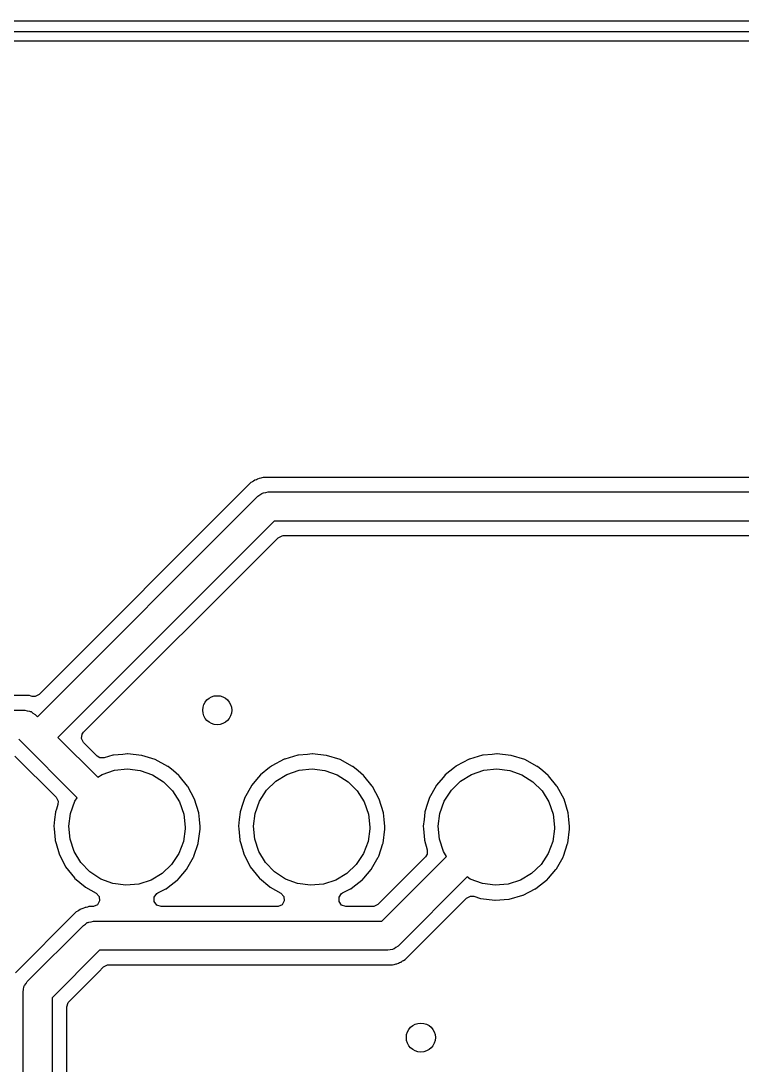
# Model space of a CAD drawing. Extents: x 0.4 to 11.3, y -7.9 to -0.4.
# Drawn here: x 5.303 to 5.694, y -3.168 to -2.603 of the extents above; entities that cross this region are included whole.
import ezdxf

# ---------------------------------------------------------------- set-up
doc = ezdxf.new("R2010")
doc.units = 0
doc.header["$MEASUREMENT"] = 0
doc.layers.add('BLACK', color=7, linetype='CONTINUOUS')

msp = doc.modelspace()

# ---------------------------------------------------------------- linework, layer by layer
at = {"layer": 'BLACK', "linetype": 'CONTINUOUS'}
for p, q in [((3.61811, -2.60335), (7.14, -2.60335)), ((7.13705, -2.60925), (3.62107, -2.60925)), ((3.62992, -2.61419), (7.12821, -2.61419)), ((5.42762, -2.85323), (5.42674, -2.85411)), ((5.42847, -2.8528), (5.42762, -2.85323)), ((5.42899, -2.85248), (5.42847, -2.8528)), ((5.42976, -2.85192), (5.42899, -2.85248)), ((5.43066, -2.85162), (5.42976, -2.85192)), ((5.43123, -2.85139), (5.43066, -2.85162)), ((5.43207, -2.85096), (5.43123, -2.85139)), ((5.43301, -2.85081), (5.43207, -2.85096)), ((5.43361, -2.85067), (5.43301, -2.85081)), ((5.43422, -2.85047), (5.43361, -2.85067)), ((5.43451, -2.85037), (5.43422, -2.85047)), ((5.43422, -2.85047), (5.43422, -2.85047)), ((5.43577, -2.85037), (5.43451, -2.85037)), ((5.76535, -2.85037), (5.43577, -2.85037)), ((5.43577, -2.85037), (5.43577, -2.85037)), ((5.42674, -2.85411), (5.31297, -2.96789)), ((5.43256, -2.85987), (5.43359, -2.85905)), ((5.43359, -2.85905), (5.43403, -2.85895)), ((5.43403, -2.85895), (5.43442, -2.85871)), ((5.43442, -2.85871), (5.43573, -2.85856)), ((5.43573, -2.85856), (5.43701, -2.85827)), ((5.43701, -2.85827), (5.77349, -2.85827)), ((5.31207, -2.97995), (5.43145, -2.86056)), ((5.43145, -2.86056), (5.43256, -2.85987)), ((5.44027, -2.87402), (5.3232, -2.99108)), ((5.77357, -2.87402), (5.44027, -2.87402)), ((5.44454, -2.88196), (5.44515, -2.88191)), ((5.44515, -2.88191), (5.76537, -2.88191)), ((5.33712, -2.98833), (5.4424, -2.88305)), ((5.4424, -2.88305), (5.44454, -2.88196)), ((5.30773, -2.96848), (5.22979, -2.96848)), ((5.30864, -2.96878), (5.30773, -2.96848)), ((5.30923, -2.96892), (5.30864, -2.96878)), ((5.3096, -2.96898), (5.30923, -2.96892)), ((5.31082, -2.96898), (5.3096, -2.96898)), ((5.31297, -2.96789), (5.31082, -2.96898)), ((5.23228, -2.97638), (5.30525, -2.97638)), ((5.30525, -2.97638), (5.30653, -2.97667)), ((5.30653, -2.97667), (5.30784, -2.97682)), ((5.30784, -2.97682), (5.30822, -2.97706)), ((5.30822, -2.97706), (5.30866, -2.97716)), ((5.30866, -2.97716), (5.30969, -2.97798)), ((5.30969, -2.97798), (5.3108, -2.97868)), ((5.3108, -2.97868), (5.31207, -2.97995)), ((5.33641, -2.98931), (5.33712, -2.98833)), ((5.33358, -3.02373), (5.30197, -2.99213)), ((5.3232, -2.99108), (5.34473, -3.01261)), ((5.33603, -2.99169), (5.33641, -2.98931)), ((5.33712, -2.99384), (5.33603, -2.99169)), ((5.34446, -3.00117), (5.33712, -2.99384)), ((5.35834, -3.00026), (5.35336, -3.00071)), ((5.36087, -3.00003), (5.35834, -3.00026)), ((5.36106, -3.00005), (5.36087, -3.00003)), ((5.36836, -3.00081), (5.36106, -3.00005)), ((5.36106, -3.00005), (5.36106, -3.00005)), ((5.45834, -3.00026), (5.45336, -3.00071)), ((5.46087, -3.00003), (5.45834, -3.00026)), ((5.46106, -3.00005), (5.46087, -3.00003)), ((5.46836, -3.00081), (5.46106, -3.00005)), ((5.46106, -3.00005), (5.46106, -3.00005)), ((5.55834, -3.00026), (5.55336, -3.00071)), ((5.56087, -3.00003), (5.55834, -3.00026)), ((5.56106, -3.00005), (5.56087, -3.00003)), ((5.56836, -3.00081), (5.56106, -3.00005)), ((5.56106, -3.00005), (5.56106, -3.00005)), ((5.29985, -3.00116), (5.32217, -3.02349)), ((5.34591, -3.00209), (5.34446, -3.00117)), ((5.34831, -3.00216), (5.34591, -3.00209)), ((5.35299, -3.00078), (5.34831, -3.00216)), ((5.35317, -3.00073), (5.35299, -3.00078)), ((5.35299, -3.00078), (5.35299, -3.00078)), ((5.35336, -3.00071), (5.35317, -3.00073)), ((5.35336, -3.00071), (5.35336, -3.00071)), ((5.36855, -3.00083), (5.36836, -3.00081)), ((5.36836, -3.00081), (5.36836, -3.00081)), ((5.37593, -3.00312), (5.36855, -3.00083)), ((5.38272, -3.00679), (5.37593, -3.00312)), ((5.44576, -3.00291), (5.43892, -3.00649)), ((5.44595, -3.00285), (5.44576, -3.00291)), ((5.45299, -3.00078), (5.44595, -3.00285)), ((5.44595, -3.00285), (5.44595, -3.00285)), ((5.45317, -3.00073), (5.45299, -3.00078)), ((5.45299, -3.00078), (5.45299, -3.00078)), ((5.45336, -3.00071), (5.45317, -3.00073)), ((5.45336, -3.00071), (5.45336, -3.00071)), ((5.46855, -3.00083), (5.46836, -3.00081)), ((5.46836, -3.00081), (5.46836, -3.00081)), ((5.47593, -3.00312), (5.46855, -3.00083)), ((5.48272, -3.00679), (5.47593, -3.00312)), ((5.54576, -3.00291), (5.53892, -3.00649)), ((5.54595, -3.00285), (5.54576, -3.00291)), ((5.55299, -3.00078), (5.54595, -3.00285)), ((5.54595, -3.00285), (5.54595, -3.00285)), ((5.55317, -3.00073), (5.55299, -3.00078)), ((5.55299, -3.00078), (5.55299, -3.00078)), ((5.55336, -3.00071), (5.55317, -3.00073)), ((5.55336, -3.00071), (5.55336, -3.00071)), ((5.56855, -3.00083), (5.56836, -3.00081)), ((5.56836, -3.00081), (5.56836, -3.00081)), ((5.57593, -3.00312), (5.56855, -3.00083)), ((5.58272, -3.00679), (5.57593, -3.00312)), ((5.34473, -3.01261), (5.34718, -3.01111)), ((5.34718, -3.01111), (5.35383, -3.00884)), ((5.35383, -3.00884), (5.36081, -3.00811)), ((5.36081, -3.00811), (5.36778, -3.00894)), ((5.36778, -3.00894), (5.3744, -3.0113)), ((5.3744, -3.0113), (5.38033, -3.01506)), ((5.38287, -3.00691), (5.38272, -3.00679)), ((5.38568, -3.00924), (5.38287, -3.00691)), ((5.38287, -3.00691), (5.38287, -3.00691)), ((5.38868, -3.01172), (5.38568, -3.00924)), ((5.3888, -3.01186), (5.38868, -3.01172)), ((5.39333, -3.01742), (5.3888, -3.01186)), ((5.3888, -3.01186), (5.3888, -3.01186)), ((5.4329, -3.01133), (5.43186, -3.01257)), ((5.43781, -3.00738), (5.4329, -3.01133)), ((5.43877, -3.00661), (5.43781, -3.00738)), ((5.43892, -3.00649), (5.43877, -3.00661)), ((5.43877, -3.00661), (5.43877, -3.00661)), ((5.4412, -3.01479), (5.44718, -3.01111)), ((5.44718, -3.01111), (5.45383, -3.00884)), ((5.45383, -3.00884), (5.46081, -3.00811)), ((5.46081, -3.00811), (5.46778, -3.00894)), ((5.46778, -3.00894), (5.4744, -3.0113)), ((5.4744, -3.0113), (5.48033, -3.01506)), ((5.48287, -3.00691), (5.48272, -3.00679)), ((5.48568, -3.00924), (5.48287, -3.00691)), ((5.48287, -3.00691), (5.48287, -3.00691)), ((5.48868, -3.01172), (5.48568, -3.00924)), ((5.4888, -3.01186), (5.48868, -3.01172)), ((5.49333, -3.01742), (5.4888, -3.01186)), ((5.4888, -3.01186), (5.4888, -3.01186)), ((5.5329, -3.01133), (5.53186, -3.01257)), ((5.53781, -3.00738), (5.5329, -3.01133)), ((5.53877, -3.00661), (5.53781, -3.00738)), ((5.53892, -3.00649), (5.53877, -3.00661)), ((5.53877, -3.00661), (5.53877, -3.00661)), ((5.5412, -3.01479), (5.54718, -3.01111)), ((5.54718, -3.01111), (5.55383, -3.00884)), ((5.55383, -3.00884), (5.56081, -3.00811)), ((5.56081, -3.00811), (5.56778, -3.00894)), ((5.56778, -3.00894), (5.5744, -3.0113)), ((5.5744, -3.0113), (5.58033, -3.01506)), ((5.58287, -3.00691), (5.58272, -3.00679)), ((5.58568, -3.00924), (5.58287, -3.00691)), ((5.58287, -3.00691), (5.58287, -3.00691)), ((5.58868, -3.01172), (5.58568, -3.00924)), ((5.5888, -3.01186), (5.58868, -3.01172)), ((5.59333, -3.01742), (5.5888, -3.01186)), ((5.5888, -3.01186), (5.5888, -3.01186)), ((5.38033, -3.01506), (5.38527, -3.02004)), ((5.39356, -3.0177), (5.39333, -3.01742)), ((5.42793, -3.01724), (5.42421, -3.02401)), ((5.42805, -3.0171), (5.42793, -3.01724)), ((5.43186, -3.01257), (5.42805, -3.0171)), ((5.42805, -3.0171), (5.42805, -3.0171)), ((5.43618, -3.0197), (5.4412, -3.01479)), ((5.48033, -3.01506), (5.48527, -3.02004)), ((5.49356, -3.0177), (5.49333, -3.01742)), ((5.52793, -3.01724), (5.52421, -3.02401)), ((5.52805, -3.0171), (5.52793, -3.01724)), ((5.53186, -3.01257), (5.52805, -3.0171)), ((5.52805, -3.0171), (5.52805, -3.0171)), ((5.53618, -3.0197), (5.5412, -3.01479)), ((5.58033, -3.01506), (5.58527, -3.02004)), ((5.59356, -3.0177), (5.59333, -3.01742)), ((5.38527, -3.02004), (5.38899, -3.026)), ((5.39718, -3.02452), (5.39356, -3.0177)), ((5.43238, -3.0256), (5.43618, -3.0197)), ((5.48527, -3.02004), (5.48899, -3.026)), ((5.49718, -3.02452), (5.49356, -3.0177)), ((5.53238, -3.0256), (5.53618, -3.0197)), ((5.58527, -3.02004), (5.58899, -3.026)), ((5.59718, -3.02452), (5.59356, -3.0177)), ((5.32217, -3.02349), (5.32326, -3.02563)), ((5.32313, -3.02742), (5.32235, -3.02988)), ((5.32326, -3.02563), (5.32313, -3.02742)), ((5.32998, -3.0322), (5.33238, -3.0256)), ((5.33238, -3.0256), (5.33358, -3.02373)), ((5.38899, -3.026), (5.3913, -3.03263)), ((5.39942, -3.03192), (5.39718, -3.02452)), ((5.42332, -3.02682), (5.42188, -3.03138)), ((5.42415, -3.0242), (5.42332, -3.02682)), ((5.42421, -3.02401), (5.42415, -3.0242)), ((5.42415, -3.0242), (5.42415, -3.0242)), ((5.42998, -3.0322), (5.43238, -3.0256)), ((5.48899, -3.026), (5.4913, -3.03263)), ((5.49942, -3.03192), (5.49718, -3.02452)), ((5.52332, -3.02682), (5.52188, -3.03138)), ((5.52415, -3.0242), (5.52332, -3.02682)), ((5.52421, -3.02401), (5.52415, -3.0242)), ((5.52415, -3.0242), (5.52415, -3.0242)), ((5.52998, -3.0322), (5.53238, -3.0256)), ((5.58899, -3.026), (5.5913, -3.03263)), ((5.59942, -3.03192), (5.59718, -3.02452)), ((5.32185, -3.03157), (5.3214, -3.03557)), ((5.32188, -3.03138), (5.32185, -3.03157)), ((5.32185, -3.03157), (5.32185, -3.03157)), ((5.32235, -3.02988), (5.32188, -3.03138)), ((5.3291, -3.03917), (5.32998, -3.0322)), ((5.3913, -3.03263), (5.39209, -3.03961)), ((5.39978, -3.03557), (5.39942, -3.03192)), ((5.42185, -3.03157), (5.4214, -3.03557)), ((5.42188, -3.03138), (5.42185, -3.03157)), ((5.42185, -3.03157), (5.42185, -3.03157)), ((5.4291, -3.03917), (5.42998, -3.0322)), ((5.4913, -3.03263), (5.49209, -3.03961)), ((5.49978, -3.03557), (5.49942, -3.03192)), ((5.52185, -3.03157), (5.5214, -3.03557)), ((5.52188, -3.03138), (5.52185, -3.03157)), ((5.52185, -3.03157), (5.52185, -3.03157)), ((5.5291, -3.03917), (5.52998, -3.0322)), ((5.5913, -3.03263), (5.59209, -3.03961)), ((5.59978, -3.03557), (5.59942, -3.03192)), ((5.3214, -3.03557), (5.32101, -3.03905)), ((5.32101, -3.03905), (5.32114, -3.0406)), ((5.32978, -3.04615), (5.3291, -3.03917)), ((5.39209, -3.03961), (5.39207, -3.04049)), ((5.40014, -3.03924), (5.39978, -3.03557)), ((5.40017, -3.03961), (5.40014, -3.03924)), ((5.40016, -3.04071), (5.40017, -3.03961)), ((5.4214, -3.03557), (5.42101, -3.03905)), ((5.42101, -3.03905), (5.42114, -3.0406)), ((5.42978, -3.04615), (5.4291, -3.03917)), ((5.49209, -3.03961), (5.49207, -3.04049)), ((5.50014, -3.03924), (5.49978, -3.03557)), ((5.50017, -3.03961), (5.50014, -3.03924)), ((5.50016, -3.04071), (5.50017, -3.03961)), ((5.5214, -3.03557), (5.52101, -3.03905)), ((5.52101, -3.03905), (5.52114, -3.0406)), ((5.52978, -3.04615), (5.5291, -3.03917)), ((5.59209, -3.03961), (5.59207, -3.04049)), ((5.60014, -3.03924), (5.59978, -3.03557)), ((5.60017, -3.03961), (5.60014, -3.03924)), ((5.60016, -3.04071), (5.60017, -3.03961)), ((5.32114, -3.0406), (5.32164, -3.04656)), ((5.39207, -3.04049), (5.3911, -3.04744)), ((5.39919, -3.04838), (5.40016, -3.04071)), ((5.42114, -3.0406), (5.42164, -3.04656)), ((5.49207, -3.04049), (5.4911, -3.04744)), ((5.49919, -3.04838), (5.50016, -3.04071)), ((5.52114, -3.0406), (5.52164, -3.04656)), ((5.59207, -3.04049), (5.5911, -3.04744)), ((5.59919, -3.04838), (5.60016, -3.04071)), ((5.32164, -3.04656), (5.32166, -3.04675)), ((5.32166, -3.04675), (5.32171, -3.04693)), ((5.32171, -3.04693), (5.32171, -3.04693)), ((5.32171, -3.04693), (5.32218, -3.04856)), ((5.32218, -3.04856), (5.32379, -3.05418)), ((5.332, -3.05282), (5.32978, -3.04615)), ((5.3911, -3.04744), (5.3886, -3.054)), ((5.39684, -3.05542), (5.39913, -3.04856)), ((5.39913, -3.04856), (5.39919, -3.04838)), ((5.39913, -3.04856), (5.39913, -3.04856)), ((5.42164, -3.04656), (5.42166, -3.04675)), ((5.42166, -3.04675), (5.42171, -3.04693)), ((5.42171, -3.04693), (5.42171, -3.04693)), ((5.42171, -3.04693), (5.42218, -3.04856)), ((5.42218, -3.04856), (5.42379, -3.05418)), ((5.432, -3.05282), (5.42978, -3.04615)), ((5.4911, -3.04744), (5.4886, -3.054)), ((5.49684, -3.05542), (5.49913, -3.04856)), ((5.49913, -3.04856), (5.49919, -3.04838)), ((5.49913, -3.04856), (5.49913, -3.04856)), ((5.52164, -3.04656), (5.52166, -3.04675)), ((5.52166, -3.04675), (5.52314, -3.05192)), ((5.532, -3.05282), (5.52978, -3.04615)), ((5.5911, -3.04744), (5.5886, -3.054)), ((5.59684, -3.05542), (5.59913, -3.04856)), ((5.59913, -3.04856), (5.59919, -3.04838)), ((5.59913, -3.04856), (5.59913, -3.04856)), ((5.32379, -3.05418), (5.32388, -3.05435)), ((5.32388, -3.05435), (5.32723, -3.06088)), ((5.33564, -3.05882), (5.332, -3.05282)), ((5.3886, -3.054), (5.38472, -3.05985)), ((5.39303, -3.06226), (5.39665, -3.05587)), ((5.39665, -3.05587), (5.39675, -3.05571)), ((5.39665, -3.05587), (5.39665, -3.05587)), ((5.39675, -3.05571), (5.39684, -3.05542)), ((5.42379, -3.05418), (5.42388, -3.05435)), ((5.42388, -3.05435), (5.42723, -3.06088)), ((5.43564, -3.05882), (5.432, -3.05282)), ((5.4886, -3.054), (5.48472, -3.05985)), ((5.49303, -3.06226), (5.49665, -3.05587)), ((5.52215, -3.05575), (5.49638, -3.08152)), ((5.49665, -3.05587), (5.49675, -3.05571)), ((5.49665, -3.05587), (5.49665, -3.05587)), ((5.49675, -3.05571), (5.49684, -3.05542)), ((5.49851, -3.09055), (5.5336, -3.05546)), ((5.52306, -3.05432), (5.52215, -3.05575)), ((5.52314, -3.05192), (5.52306, -3.05432)), ((5.5336, -3.05546), (5.532, -3.05282)), ((5.5886, -3.054), (5.58472, -3.05985)), ((5.59303, -3.06226), (5.59665, -3.05587)), ((5.59665, -3.05587), (5.59666, -3.05587)), ((5.59666, -3.05587), (5.59675, -3.05571)), ((5.59675, -3.05571), (5.59684, -3.05542)), ((5.32723, -3.06088), (5.32723, -3.06088)), ((5.32723, -3.06088), (5.32732, -3.06105)), ((5.32732, -3.06105), (5.33212, -3.0671)), ((5.34051, -3.06387), (5.33564, -3.05882)), ((5.38472, -3.05985), (5.37963, -3.06469)), ((5.3888, -3.06721), (5.39281, -3.06257)), ((5.39281, -3.06257), (5.39293, -3.06242)), ((5.39281, -3.06257), (5.39281, -3.06257)), ((5.39293, -3.06242), (5.39303, -3.06226)), ((5.42723, -3.06088), (5.42723, -3.06088)), ((5.42723, -3.06088), (5.42732, -3.06105)), ((5.42732, -3.06105), (5.43212, -3.0671)), ((5.44051, -3.06387), (5.43564, -3.05882)), ((5.48472, -3.05985), (5.47963, -3.06469)), ((5.4888, -3.06721), (5.49281, -3.06257)), ((5.49281, -3.06257), (5.49293, -3.06242)), ((5.49281, -3.06257), (5.49281, -3.06257)), ((5.49293, -3.06242), (5.49303, -3.06226)), ((5.58472, -3.05985), (5.57963, -3.06469)), ((5.5888, -3.06721), (5.59281, -3.06257)), ((5.59281, -3.06257), (5.59293, -3.06242)), ((5.59281, -3.06257), (5.59281, -3.06257)), ((5.59293, -3.06242), (5.59303, -3.06226)), ((5.33212, -3.0671), (5.33226, -3.06722)), ((5.33226, -3.06722), (5.33226, -3.06722)), ((5.33226, -3.06722), (5.33786, -3.07198)), ((5.34639, -3.06772), (5.34051, -3.06387)), ((5.35297, -3.07017), (5.34639, -3.06772)), ((5.3736, -3.06829), (5.36692, -3.07046)), ((5.37963, -3.06469), (5.3736, -3.06829)), ((5.38287, -3.07218), (5.38774, -3.06839)), ((5.38774, -3.06839), (5.38789, -3.06827)), ((5.38774, -3.06839), (5.38774, -3.06839)), ((5.38789, -3.06827), (5.3888, -3.06721)), ((5.43212, -3.0671), (5.43226, -3.06722)), ((5.43226, -3.06722), (5.43226, -3.06722)), ((5.43226, -3.06722), (5.43786, -3.07198)), ((5.44639, -3.06772), (5.44051, -3.06387)), ((5.45297, -3.07017), (5.44639, -3.06772)), ((5.4736, -3.06829), (5.46692, -3.07046)), ((5.47963, -3.06469), (5.4736, -3.06829)), ((5.48287, -3.07218), (5.48774, -3.06839)), ((5.48774, -3.06839), (5.48789, -3.06827)), ((5.48774, -3.06839), (5.48774, -3.06839)), ((5.48789, -3.06827), (5.4888, -3.06721)), ((5.54471, -3.06662), (5.50733, -3.104)), ((5.54639, -3.06772), (5.54471, -3.06662)), ((5.55297, -3.07017), (5.54639, -3.06772)), ((5.5736, -3.06829), (5.56692, -3.07046)), ((5.57963, -3.06469), (5.5736, -3.06829)), ((5.58287, -3.07218), (5.58774, -3.06839)), ((5.58774, -3.06839), (5.58789, -3.06827)), ((5.58774, -3.06839), (5.58774, -3.06839)), ((5.58789, -3.06827), (5.5888, -3.06721)), ((5.33786, -3.07198), (5.33786, -3.07198)), ((5.33786, -3.07198), (5.338, -3.07211)), ((5.338, -3.07211), (5.33817, -3.0722)), ((5.33817, -3.0722), (5.33817, -3.0722)), ((5.33817, -3.0722), (5.34382, -3.07536)), ((5.35993, -3.0711), (5.35297, -3.07017)), ((5.36692, -3.07046), (5.35993, -3.0711)), ((5.37733, -3.07528), (5.38163, -3.07311)), ((5.38163, -3.07311), (5.3818, -3.07303)), ((5.38163, -3.07311), (5.38163, -3.07311)), ((5.3818, -3.07303), (5.38287, -3.07218)), ((5.43786, -3.07198), (5.43786, -3.07198)), ((5.43786, -3.07198), (5.438, -3.07211)), ((5.438, -3.07211), (5.43817, -3.0722)), ((5.43817, -3.0722), (5.43817, -3.0722)), ((5.43817, -3.0722), (5.44382, -3.07536)), ((5.45993, -3.0711), (5.45297, -3.07017)), ((5.46692, -3.07046), (5.45993, -3.0711)), ((5.47733, -3.07528), (5.48163, -3.07311)), ((5.48163, -3.07311), (5.4818, -3.07303)), ((5.48163, -3.07311), (5.48163, -3.07311)), ((5.4818, -3.07303), (5.48287, -3.07218)), ((5.55993, -3.0711), (5.55297, -3.07017)), ((5.56692, -3.07046), (5.55993, -3.0711)), ((5.57507, -3.07642), (5.58163, -3.07311)), ((5.58163, -3.07311), (5.5818, -3.07303)), ((5.58163, -3.07311), (5.58163, -3.07311)), ((5.5818, -3.07303), (5.58287, -3.07218)), ((5.34382, -3.07536), (5.34545, -3.07712)), ((5.34574, -3.07952), (5.34456, -3.08162)), ((5.34545, -3.07712), (5.34574, -3.07952)), ((5.37538, -3.07756), (5.3768, -3.07561)), ((5.37538, -3.07996), (5.37538, -3.07756)), ((5.3768, -3.07561), (5.37733, -3.07528)), ((5.44382, -3.07536), (5.44545, -3.07712)), ((5.44574, -3.07952), (5.44456, -3.08162)), ((5.44545, -3.07712), (5.44574, -3.07952)), ((5.47538, -3.07756), (5.4768, -3.07561)), ((5.47538, -3.07996), (5.47538, -3.07756)), ((5.4768, -3.07561), (5.47733, -3.07528)), ((5.51204, -3.11045), (5.54447, -3.07802)), ((5.54447, -3.07802), (5.54662, -3.07693)), ((5.54662, -3.07693), (5.54843, -3.07707)), ((5.54843, -3.07707), (5.55191, -3.0782)), ((5.55191, -3.0782), (5.55191, -3.0782)), ((5.55191, -3.0782), (5.55209, -3.07826)), ((5.55209, -3.07826), (5.55976, -3.07918)), ((5.55976, -3.07918), (5.55995, -3.07916)), ((5.55995, -3.07916), (5.56727, -3.0786)), ((5.55995, -3.07916), (5.55995, -3.07916)), ((5.56727, -3.0786), (5.56746, -3.07859)), ((5.56727, -3.0786), (5.56727, -3.0786)), ((5.56746, -3.07859), (5.5749, -3.07651)), ((5.5749, -3.07651), (5.57507, -3.07642)), ((5.57507, -3.07642), (5.57507, -3.07642)), ((5.33398, -3.08508), (5.33314, -3.08551)), ((5.3345, -3.08476), (5.33398, -3.08508)), ((5.33527, -3.0842), (5.3345, -3.08476)), ((5.33556, -3.08411), (5.33527, -3.0842)), ((5.33618, -3.08391), (5.33556, -3.08411)), ((5.33556, -3.08411), (5.33556, -3.08411)), ((5.33674, -3.08367), (5.33618, -3.08391)), ((5.33759, -3.08324), (5.33674, -3.08367)), ((5.33789, -3.08319), (5.33759, -3.08324)), ((5.33852, -3.08309), (5.33789, -3.08319)), ((5.33789, -3.08319), (5.33789, -3.08319)), ((5.33912, -3.08295), (5.33852, -3.08309)), ((5.34002, -3.08266), (5.33912, -3.08295)), ((5.34191, -3.08266), (5.34002, -3.08266)), ((5.34238, -3.08263), (5.34191, -3.08266)), ((5.34456, -3.08162), (5.34238, -3.08263)), ((5.3768, -3.08191), (5.37538, -3.07996)), ((5.37909, -3.08266), (5.3768, -3.08191)), ((5.44191, -3.08266), (5.37909, -3.08266)), ((5.44238, -3.08263), (5.44191, -3.08266)), ((5.44456, -3.08162), (5.44238, -3.08263)), ((5.4768, -3.08191), (5.47538, -3.07996)), ((5.47909, -3.08266), (5.4768, -3.08191)), ((5.49363, -3.08266), (5.47909, -3.08266)), ((5.49424, -3.08261), (5.49363, -3.08266)), ((5.49638, -3.08152), (5.49424, -3.08261)), ((5.33225, -3.0864), (5.30016, -3.11849)), ((5.33314, -3.08551), (5.33225, -3.0864)), ((5.33955, -3.09123), (5.33993, -3.09099)), ((5.33993, -3.09099), (5.34124, -3.09084)), ((5.34124, -3.09084), (5.34252, -3.09055)), ((5.34252, -3.09055), (5.49851, -3.09055)), ((5.30662, -3.12319), (5.33696, -3.09285)), ((5.33696, -3.09285), (5.33808, -3.09215)), ((5.33808, -3.09215), (5.33911, -3.09133)), ((5.33911, -3.09133), (5.33955, -3.09123)), ((5.34578, -3.1063), (5.32006, -3.13202)), ((5.50177, -3.1063), (5.34578, -3.1063)), ((5.50305, -3.10601), (5.50177, -3.1063)), ((5.50436, -3.10586), (5.50305, -3.10601)), ((5.50474, -3.10562), (5.50436, -3.10586)), ((5.50519, -3.10552), (5.50474, -3.10562)), ((5.50621, -3.1047), (5.50519, -3.10552)), ((5.50733, -3.104), (5.50621, -3.1047)), ((5.5067, -3.11361), (5.50755, -3.11318)), ((5.50755, -3.11318), (5.50812, -3.11294)), ((5.50812, -3.11294), (5.50873, -3.11274)), ((5.50873, -3.11274), (5.50902, -3.11265)), ((5.50902, -3.11265), (5.50979, -3.11209)), ((5.50979, -3.11209), (5.51031, -3.11177)), ((5.51031, -3.11177), (5.51116, -3.11134)), ((5.51116, -3.11134), (5.51204, -3.11045)), ((5.51204, -3.11045), (5.51204, -3.11045)), ((5.32909, -3.13415), (5.34513, -3.11811)), ((5.34513, -3.11811), (5.34791, -3.11533)), ((5.34791, -3.11533), (5.35006, -3.11424)), ((5.35006, -3.11424), (5.35067, -3.11419)), ((5.35067, -3.11419), (5.50427, -3.11419)), ((5.50427, -3.11419), (5.50517, -3.1139)), ((5.50517, -3.1139), (5.50577, -3.11376)), ((5.50577, -3.11376), (5.5064, -3.11366)), ((5.5064, -3.11366), (5.5067, -3.11361)), ((5.5064, -3.11366), (5.5064, -3.11366)), ((5.3051, -3.12533), (5.30592, -3.12431)), ((5.30592, -3.12431), (5.30662, -3.12319)), ((5.30431, -3.12875), (5.30461, -3.12746)), ((5.30431, -3.87124), (5.30431, -3.12875)), ((5.30461, -3.12746), (5.30475, -3.12616)), ((5.30475, -3.12616), (5.30499, -3.12577)), ((5.30499, -3.12577), (5.3051, -3.12533)), ((5.32006, -3.13202), (5.32006, -3.86798)), ((5.32795, -3.13691), (5.3287, -3.13461)), ((5.3287, -3.13461), (5.32909, -3.13415)), ((5.32795, -3.30717), (5.32795, -3.13691))]:
    msp.add_line(p, q, dxfattribs=at)
at = {"layer": 'BLACK'}
for centre in [(5.40945, -2.97638), (5.51969, -3.15354)]:
    msp.add_circle(centre, 0.00787, dxfattribs=at)

doc.saveas('drawing.dxf')
